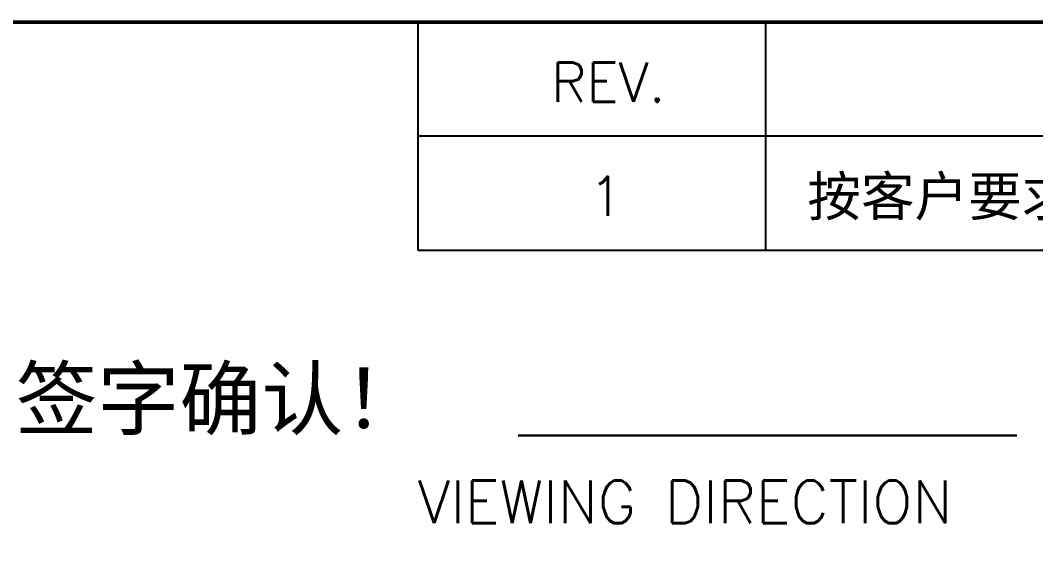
# Model space of a CAD drawing. Header units: millimetres. Extents: x 426 to 1899, y -1707 to -647.
# Drawn here: x 515 to 584.9, y -763.8 to -728 of the extents above; entities that cross this region are included whole.
import ezdxf

# ---------------------------------------------------------------- set-up
doc = ezdxf.new("R2010")
doc.units = ezdxf.units.MM
doc.layers.add('SPEC', color=2, linetype='Continuous')
doc.styles.add('4534', font='simhei_0.ttf')
doc.styles.add('ROMANS', font='ROMANS.shx', dxfattribs={"bigfont": 'AllInOneBig.shx'})
doc.styles.add('蜀山软件', font='simhei_0.ttf')

msp = doc.modelspace()

# ---------------------------------------------------------------- linework, layer by layer
at = {"layer": 'SPEC'}
for p, q in [((542.355, -728.083), (542.355, -743.797)), ((566.286, -728.083), (566.286, -743.797)), ((689.225, -735.94), (542.355, -735.94)), ((542.355, -743.797), (689.225, -743.797))]:
    msp.add_line(p, q, dxfattribs=at)
at = {"layer": 'SPEC', "color": 1, "lineweight": 30}
msp.add_line((549.26, -756.568), (583.601, -756.568), dxfattribs=at)
at = {"layer": 'SPEC', "lineweight": 30, "const_width": 0.261}
msp.add_lwpolyline([(426.506, -923.799), (426.506, -728.083), (689.225, -728.083), (689.225, -923.799)], close=True, dxfattribs=at)

# ---------------------------------------------------------------- texts
at = {"layer": 'SPEC', "style": 'ROMANS'}
for s, height, p in [('REV.', 2.706, (551.527, -733.571)), ('VIEWING DIRECTION', 2.92219, (542.341, -762.591))]:
    msp.add_text(s, height=height, dxfattribs=at).set_placement(p)
at = {"layer": 'SPEC', "color": 120}
for s, style, p in [('按客户要求改丝印', '蜀山软件', (569.176, -741.429)), ('1', 'ROMANS', (554.152, -741.429))]:
    msp.add_text(s, height=2.706, dxfattribs=dict(at, style=style)).set_placement(p)
at = {"layer": 'SPEC', "color": 1, "lineweight": 30, "style": '4534'}
msp.add_text('请仔细确认尺寸图面，参数逻辑，签字确认！', height=4.13508, dxfattribs=at).set_placement((430.05, -756.087))

doc.saveas('drawing.dxf')
